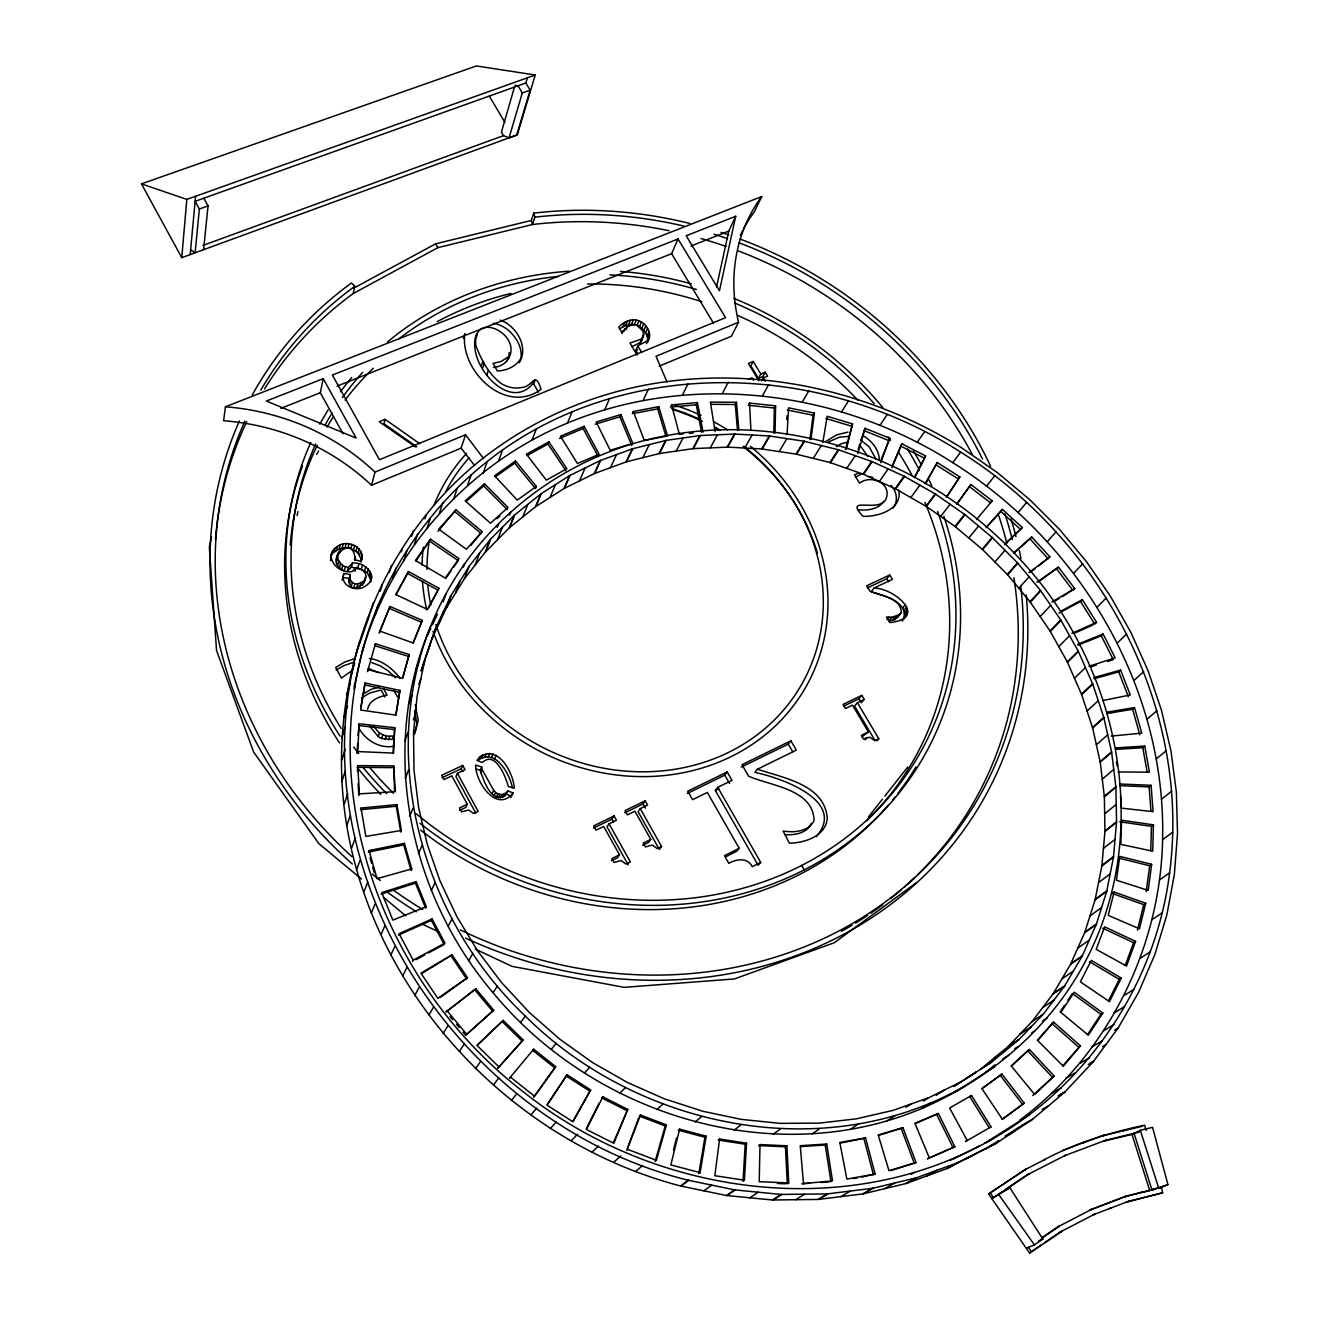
<?xml version="1.0" encoding="UTF-8"?>
<svg xmlns="http://www.w3.org/2000/svg" width="1319" height="1319" viewBox="0 0 1319 1319"><rect width="100%" height="100%" fill="white"/><g stroke="black" fill="none" stroke-linecap="round" stroke-linejoin="round"><path stroke-width="1.5" d="M996.867 1142.897L947.026 1168.552L906.005 1183.539L862.89 1193.909L818.209 1199.433L772.538 1199.993L726.456 1195.509L680.588 1185.995C512.943 1142.089 375.536 997.444 346.749 825.678C323.155 684.132 379.79 528.639 499.538 446.069A431.214 392.402 39 0 1 647.151 384.719C755.54 364.835 869.716 390.061 962.59 448.46L997.461 472.664L1029.71 499.621L1059.454 529.348L1086.411 561.614L1110.351 596.139L1120.54 614.126L1130.993 632.642L1148.107 670.81L1161.495 710.331L1170.959 750.824L1176.35 791.928L1177.521 833.262L1174.372 874.382L1166.853 914.875L1154.933 954.313L1138.643 992.185L1118.083 1028.111L1093.352 1061.614L1064.664 1092.231L1032.233 1119.584L1014.608 1131.224L996.422 1143.194L957.578 1162.731L916.128 1177.867L894.661 1183.028L872.551 1188.32L827.376 1193.893L781.194 1194.437L758.211 1192.211L734.584 1189.87L688.155 1180.225C460.826 1124.184 292.274 873.162 359.378 642.419M509.068 352.42C510.568 361.488 501.22 366.698 493.487 367.457M352.437 563.147L351.382 567.137L347.309 571.44L348.364 567.467L352.437 563.147C364.951 561.152 379.971 577.128 365.775 585.768C357.037 593.039 339.23 585.834 343.962 573.435L350.227 574.523C342.808 604.844 384.093 575.117 356.015 567.467L352.239 571.523C338.208 574.54 322.215 556.173 337.235 546.594C347.606 538.234 367.111 548.325 360.944 562.108L362.016 554.837M773.808 433.193L774.335 408.033L775.605 405.823L749.538 403.07L748.318 405.279L774.335 408.033M760.008 1144.562L759.216 1181.676L788.746 1182.962L786.882 1145.799L760.008 1144.562L758.623 1145.568L785.432 1146.821L786.882 1145.799M775.028 432.962L775.605 405.823M1150.778 850.64L1151.454 826.37L1153.433 824.853L1152.724 851.184L1120.804 844.374L1121.579 820.237L1153.433 824.853M521.038 357.68C522.275 347.26 516.257 337.384 508.788 330.607A29.1 25.242 20 0 0 493.257 323.204M954.148 1086.246L991.179 1062.454L1018.697 1039.801L1043.181 1014.327L1064.647 985.952L1082.108 956.308L1096.435 924.009L1106.74 891.281L1113.5 857.103L1116.55 821.803L1115.874 786.751L1111.571 751.83L1103.772 717.355L1092.775 684.165L1078.414 651.57L1061.004 620.359L1040.427 590.401L1017.477 562.801L992.498 537.74L965.013 514.657L935.171 493.883L904.109 476.192L872.172 461.617L838.208 449.73L803.963 441.206L769.257 435.962L734.897 434.066L700.241 435.517L666.079 440.398L632.757 448.707L600.161 460.578L569.561 475.631L541.235 493.636L514.624 514.954L490.503 539.224L469.185 566.214L450.686 596.139L435.831 627.86L421.223 670.448M991.608 1062.141L980.429 1069.313L1007.7 1046.89L1032.299 1021.285L1053.271 993.57L1070.599 964.205L1084.68 932.681L1095.1 899.805L1101.86 865.94L1104.943 831.481L1104.382 796.758L1100.244 762.168L1092.627 728.006L1081.679 694.635L1067.285 661.874L1050.056 630.993L1029.991 601.761L1007.667 574.804L982.639 549.594L955.038 526.446L926.367 506.463L895.65 488.92L863.582 474.279L829.964 462.524L796.066 454.115L761.706 448.955L727.709 447.125L693.382 448.608L659.566 453.489L626.574 461.765L594.308 473.587L564.004 488.541L535.547 506.694L509.233 527.913L485.392 552.018L464.321 578.827L446.284 608.092L431.758 639.056L423.003 665.023M647.645 340.994C648.223 334.218 643.012 327.936 637.011 325.397L638.973 320.847C647.959 324.194 653.185 335.834 646.326 343.632M900.053 614.407L891.677 617.308L888.792 620.936L894.826 619.633L901.372 612.28C900.465 597.507 880.63 596.023 869.946 591.192L866.682 585.784L889.731 575.002L892.402 579.404L874.052 588.01L871.216 591.72C883.45 595.446 909.005 601.448 903.466 619.221M393.029 752.885L394.744 727.709L359.147 723.768L358.059 735.474M394.744 727.709L393.573 753.1L357.713 751.566L357.136 753.33L357.647 743.405M357.713 751.566L359.147 723.768M745.169 1144.216L743.059 1181.181L744.411 1180.225L746.538 1143.194L719.613 1139.022L718.311 1140.061L745.169 1144.216L746.538 1143.194M786.751 419.64L786.981 415.798M787.047 434.792L788.581 407.835L814.417 413.061L810.971 439.441M371.711 575.826L370.441 581.976L371.579 578.035M1029.199 1114.918L984.732 1143.276C1085.257 1089.56 1155.576 985.738 1169.623 872.782C1191.354 706.951 1100.64 539.257 960.677 452.12C825.166 364.72 636.995 355.223 502.605 449.944C434.116 498.368 383.845 570.83 362.131 651.883M1019.818 1120.161C1107.284 1054.986 1160.456 948.559 1162.583 839.692C1166.375 688.106 1080.03 542.373 952.796 462.656C829.074 383.499 662.534 368.182 532.019 440.117C450.62 485.079 388.083 562.405 362.23 651.866M527.386 77.805L525.869 82.982L530.156 90.154L516.702 135.033L181.758 257.683L186.82 199.4L535.234 75.002L517.262 134.917L509.695 137.687M190.183 254.583L195.591 196.284M525.869 82.982L195.113 201.329L199.35 208.996L195.146 252.687L190.612 249.918M965.673 1078.794L976.274 1072.017L960.859 1081.943L928.56 1097.787L893.177 1110.334L856.592 1118.792L819.28 1123.129L780.073 1123.359L741.113 1119.353L702.912 1111.29L664.298 1098.793L627.448 1082.487L592.775 1062.702L559.734 1039.158L529.282 1012.415L501.401 982.391L477.577 950.834L456.968 916.82L439.952 880.746L427.191 844.094L418.601 807.393L413.985 770.016L413.523 732.408L417.134 696.102L424.685 660.967M963.876 1086.609C823.254 1166.524 637.44 1127.663 525.308 1016.075C413.968 910.737 370.474 731.336 446.119 593.534C490.619 511.772 573.007 453.274 664.331 436.045C794.45 410.72 932.797 462.969 1020.955 560.311C1118.331 664.727 1153.729 829.354 1086.658 958.897C1052.018 1026.611 991.377 1078.233 922.129 1108.356C773.775 1171.206 593.517 1114.918 493.059 992.696C408.379 893.342 378.454 747.164 431 625.684M203.604 249.588L208.056 205.863L203.835 198.196M364.456 644.134C317.681 806.766 389.633 987.074 520.428 1089.56C650.861 1195.245 845.792 1224.114 993.834 1138.215M364.143 582.982L365.577 576.403M659.203 366.138L731.435 336.213L738.541 322.248A201.296 167.398 32 0 1 761.706 196.531L225.434 406.78L223.587 420.728A227.544 207.677 6.9 0 1 371.496 485.26L461.106 448.163L465.541 434.759L483.578 458.616M809.899 439.573L813.081 415.238L814.417 413.061M719.613 1139.022L714.832 1175.707L744.411 1180.225M1146.178 891.776L1149.673 865.759L1151.668 864.308L1119.765 856.377L1116.435 880.235L1148.173 890.374L1151.668 864.308M464.75 333.839C459.853 370.985 505.672 415.452 541.037 389.369C535.118 369.782 532.843 387.308 521.252 387.539C514.509 388.907 507.485 387.341 501.665 383.78C488.805 374.645 481.171 359.691 475.78 345.298C472.301 309.141 523.874 334.63 507.996 359.378M395.684 715.063L399.954 690.431L365.099 682.995L360.697 707.99M399.954 690.431L396.03 715.162L360.631 710.034L365.099 682.995M891.677 617.308L886.5 617.028L889.83 622.552C928.642 618.413 895.172 588.389 874.052 588.01M704.923 1137.258L698.806 1173.63L700.092 1172.657L706.209 1136.22L679.615 1129.146L678.378 1130.202L704.923 1137.258L706.209 1136.22M822.825 442.409L827.227 416.276L852.569 423.91L846.303 449.449M338.488 552.364C335.455 557.888 339.923 564.746 345.347 566.708L344.308 570.682C320.731 560.624 355.24 531.903 354.91 560.295M343.006 433.737L320.319 392.732L323.221 378.668L266.339 401.058L356.13 438.056L323.221 378.668M297.105 515.531L297.946 511.574M264.542 388.924A410.555 369.336 27.8 0 1 353.212 293.543L354.762 286.338L351.481 282.958A417.793 375.387 27.8 0 0 252.193 395.156M735.722 216.267L719.465 290.757L686.177 235.771L735.722 216.267L728.78 231.072L716.53 287.031M211.551 537.08L209.325 547.039L216.547 650.514L253.677 752.127L318.835 843.599L361.488 879.031M354.102 686.82L361.554 653.812M330.459 557.986L331.761 552.875M330.442 560.559L331.102 557.888M673.514 1150.053L676.433 1138.149M845.413 449.614L852.569 423.91M679.615 1129.146L670.843 1164.924L700.092 1172.657M330.772 556.898L332.998 550.534M332.009 554.557L334.828 548.424M1137.44 930.142L1143.738 904.669L1145.733 903.284L1114.126 892.04L1112.181 893.458L1143.738 904.669M1145.733 903.284L1139.451 928.79L1108.224 915.37L1114.126 892.04M333.822 552.463L336.23 550.633L337.235 546.594M336.46 559.635L337.812 553.931M336.23 550.633L339.131 549.133L340.154 545.093M336.51 561.366L337.516 557.36M338.802 553.716L339.478 551.029M340.104 552.628L340.78 549.941M337.73 564.928L338.736 560.938M339.131 549.133L342.116 548.143L343.138 544.104M339.461 567.417L340.483 563.427M342.116 548.143L345.067 547.698L346.106 543.642M341.687 569.33L342.709 565.356M345.067 547.698L348.002 547.781L349.057 543.741M342.066 580.195L343.962 573.435M360.911 558.827L357.977 552.941L350.936 548.407L351.992 544.368M419.706 443.679L385.115 419.343L383.961 423.729L416.788 446.828M353.657 549.495L354.729 545.456M371.496 485.26L374.992 472.087L465.541 434.759M356.015 551.012L357.086 546.989M354.399 559.586L355.108 556.915M348.678 582.19L350.227 574.523M349.42 584.136L350.475 580.212L349.733 578.25M357.977 552.941L359.065 548.918M354.943 571.44L356.015 567.467M359.576 555.299L360.664 551.276M351.266 586.394L352.338 582.47L350.475 580.212M351.382 567.137L357.581 568.654L358.669 564.68M353.805 587.664L354.877 583.74L352.338 582.47M370.59 579.766L367.341 572.825L361.324 569.231L362.428 565.257M356.74 587.895L357.828 583.987L363.698 581.399L365.264 579.057M375.453 643.754L367.49 671.602L368.067 669.722L402.592 678.296L409.187 654.521L375.453 643.754L374.86 645.683L408.527 656.433M402.592 678.296L409.187 654.521M359.807 587.087L360.911 583.163M364.638 570.698L365.759 566.741M362.593 585.323L363.698 581.399M367.341 572.825L368.463 568.868M369.238 575.315L370.359 571.374M665.238 1125.964L655.164 1161.281L656.367 1160.291L666.458 1124.909L640.506 1115.033L639.352 1116.105L665.238 1125.964L666.458 1124.909M858.158 449.812L859.807 444.008M860.911 440.134L865.083 428.296L889.748 438.254L880.746 462.705M857.894 453.505L865.083 428.296M370.177 577.541L371.315 573.6M514.41 87.235L501.434 132.147L503.495 135.643L509.052 137.819L522.291 92.973L518.021 85.784L514.987 85.29M631.752 346.749L640.622 342.379L643.721 333.855L642.386 330.442L636.896 325.282L633.367 324.589L627.399 326.716L621.744 332.404L618.677 327.211C623.623 321.737 631.686 318.044 638.973 320.847M641.364 341.077L643.721 333.855M351.25 674.817L354.63 663.408M370.26 613.022L373.293 602.75M346.584 695.245L349.914 684.033M380.218 591.192L382.296 584.251M344.193 716.778L347.524 705.764M348.595 580.327L349.156 578.464L342.924 577.392M375.124 614.901L378.141 604.926M389.286 572.462L391.413 565.422M354.053 688.98L355.19 685.237M341.835 737.915L345.133 727.115M392.831 578.283L395.98 568.027M401.256 551.87L402.361 548.308M379.856 631.092L379.245 633.038L389.995 606.476L422.261 620.359L413.226 642.963L379.856 631.092L389.995 606.476M403.63 561.251L406.879 550.88M411.742 536.239L413.424 530.848M341.852 759.942L345.166 749.357M535.465 379.74C512.217 417.81 463.793 361.967 476.868 333.542M414.331 544.318L417.661 533.832M424.982 518.812L426.152 515.185M396.079 594.787L408.478 571.523L438.947 588.274L428.659 607.861M341.852 781.573L345.182 771.219M367.605 709.276C369.32 700.241 379.031 696.547 387.077 695.113L383.483 688.485M426.911 528.738L430.34 518.136M481.419 365.594L482.886 361.093M482.803 367.671L484.271 363.17M669.096 230.71A410.555 369.336 27.8 0 0 532.431 224.527L531.326 220.471L533.733 213.117A417.793 375.387 27.8 0 1 689.755 223.439M533.733 213.117L534.854 217.173L532.431 224.527L437.842 247.659L353.212 293.543M415.947 560.888L430.571 539.24L458.996 558.58L445.294 578.101L415.452 560.476L430.571 539.24M439.359 513.256L442.904 502.555M486.892 374.81L488.393 370.326M344.341 803.815L347.705 793.692M357.416 771.368L357.762 765.614L393.689 765.91L395.354 791.68L359.428 793.873L357.762 765.614M355.619 557.624L354.91 559.734L360.862 561.3L362.049 558.118M453.522 499.291L457.182 488.492M346.749 825.678L350.162 815.785M506.545 361.604L509.546 354.877M438.007 531.227L456.011 509.909L482.127 531.573L470.883 545.439M379.427 733.133L386.286 736.167L393.359 736.018L392.106 739.464L381.587 738.492L378.24 736.596L379.427 733.133L372.98 725.747M467.553 485.408L471.345 474.527M381.587 738.492L382.79 735.046M519.274 362.725C526.973 350.178 520.659 334.795 510.338 326.024A29.199 25.292 20.1 0 0 500.264 320.105M355.965 654.043L369.749 614.736M385.066 739.596L386.286 736.167M361.043 808.052L360.466 809.701L396.244 806.272L396.904 804.606L361.043 808.052L365.858 836.411L401.421 830.442L396.904 804.606M483.117 473.158L487.041 462.194M388.577 739.926L389.797 736.48M351.728 847.886L355.207 838.224M416.079 669.261L419.491 659.764M465.92 501.649L483.677 485.903L484.452 483.76L508.029 507.452L490.487 523.214L465.195 500.841L484.452 483.76M443.102 601.876L446.119 593.534M431.758 639.056L436.012 627.382M408.461 704.643L411.825 695.426M426.103 655.889L430.307 644.364M421.091 670.942L424.553 661.462M439.062 623.541L443.398 611.719M498.566 460.974L502.605 449.944M446.284 608.092L450.686 596.139M446.514 607.647L450.917 595.693M418.815 684.347L420.876 678.741M627.399 1148.569L638.643 1118.017M880.68 461.04L889.748 438.254M626.69 1150.481L640.506 1115.033M1135.593 941.354L1126.508 966.019L1096.171 949.35L1104.63 926.845L1135.593 941.354L1133.598 942.689L1125.222 965.426M463.381 567.038L464.651 563.625M455.5 593.204L459.985 581.135M533.354 384.357L534.986 379.938M394.579 791.384L393.689 765.91M464.321 578.827L469.185 566.214M356.575 869.699L360.12 860.268M404.801 741.179L408.148 732.259M413.276 719.894L415.32 714.469M475.071 565.208L479.737 552.892M514.69 463.183L515.515 461.007L536.388 486.447L535.514 488.574L514.69 463.183L495.35 476.818M369.056 850.557L368.446 852.14L403.729 844.918L404.389 843.336L369.056 850.557L377.02 878.668L411.759 868.924L404.389 843.336M485.392 552.018L490.173 539.586M485.722 551.655L490.503 539.224M497.214 527.419L498.566 523.923M532.019 440.117L536.338 428.972M497.543 539.768L502.44 527.254M405.213 778.49L408.593 769.884M509.365 515.168L510.75 511.657M363.995 891.595L367.638 882.395M509.233 527.913L514.262 515.284M509.596 527.584L514.624 514.954M527.287 455.434L547.995 444.008L548.869 441.816L566.857 468.69L546.33 480.149L526.413 454.198L548.869 441.816M413.127 642.93L422.261 620.359M522.637 517.13L527.798 504.435M567.516 423.036L572.133 411.808M401.421 830.442L400.762 832.058L396.244 806.272M613.467 1142.435L627.762 1109.411L602.832 1096.831L601.744 1097.952L626.624 1110.499M892.023 466.217L901.866 443.778L925.608 455.962L914.858 477.313M627.762 1109.411L613.813 1143.276L586.394 1129.46L602.832 1096.831M891.957 467.816L901.866 443.778M535.547 506.694L540.823 493.916M535.943 506.414L541.235 493.636M409.764 816.115L413.21 807.822M371.249 913.078L374.992 904.109M550.023 497.477L555.447 484.634M620.474 328.365L622.898 326.865L624.827 322.314M621.958 333.641L623.244 330.624M622.898 326.865L625.536 325.612L627.465 321.061M415.023 732.573L418.222 720.471L415.337 705.005M414.413 734.353L416.886 723.95L414.562 710.38M623.821 331.663L625.091 328.629M559.52 438.436L583.163 428.527L584.103 426.301L599.123 454.297L577.442 463.513L560.427 436.226L584.103 426.301M626.113 329.734L627.399 326.716M625.536 325.612L628.503 324.705L630.433 320.154M628.503 324.705L631.455 324.392L633.4 319.858M636.286 320.088L634.324 324.639L631.455 324.392M564.004 488.541L569.561 475.631M564.433 488.294L569.989 475.401M639.468 326.617L641.446 322.083M337.037 386.121L671.618 253.693L678.015 238.97L725.582 317.665L379.427 459.737L332.372 375.058L678.015 238.97M604.696 409.78L609.609 398.486M641.776 328.283L643.754 323.749M643.837 330.36L645.815 325.842M637.769 353.591L635.84 350.343L637.819 345.858L647.662 340.632M639.451 343.501L643.359 336.576M579.42 480.94L585.141 467.998M640.622 342.379L643.738 335.273M645.568 332.817L647.563 328.299M381.092 934.363L384.967 925.625M647.085 335.916L649.096 331.415M418.486 853.591L422.031 845.627M647.744 338.604L649.756 334.103M411.759 868.924L411.066 870.474L403.729 844.918M647.563 341.72L649.64 336.493M463.348 338.439L465.31 334.07M459.507 810.41L465.755 807.459L467.289 804.26L451.856 775.902L444.008 779.562L441.667 775.259L462.689 765.449L465.03 769.752L457.413 773.313L455.929 776.611L475.648 812.784M441.997 777.732L461.188 768.779L462.689 765.449M594.308 473.587L600.161 460.578M631.768 445.558L619.848 416.804L620.853 414.578L596.204 421.981L610.202 450.274L632.807 443.382L620.853 414.578M594.754 473.389L600.623 460.38M426.317 906.631L425.592 908.099L415.452 883.136L416.144 881.603L381.768 892.6L392.831 920.118L426.317 906.631L416.144 881.603M632.345 413.737L633.367 411.512L658.742 406.664L667.579 435.962M610.483 467.651L616.501 454.626M643.144 400.415L648.387 389.105M479.951 756.727L476.967 760.453L482.243 762.53C495.416 750.181 505.573 776.594 508.376 786.569L514.41 788.234C513.14 772.687 498.714 744.691 479.951 756.727L478.401 760.074C495.944 748.285 509.299 773.478 512.464 787.723M481.501 758.211L483.067 754.864M427.488 635.445L430.818 628.355M432.484 624.81L437.496 614.176M390.704 955.236L394.694 946.745M484.914 757.024L486.497 753.677M480.149 770.28L481.715 766.982L475.648 765.069C475.384 782.167 496.834 813.609 513.14 792.917L507.815 790.955L504.88 795.835C490.816 803.403 483.694 780.106 480.149 770.28L475.615 768.862M626.113 461.914L632.296 448.839M626.574 461.765L632.757 448.707M488.244 756.71L489.844 753.347M480.759 773.132L482.325 769.834L481.715 766.982M665.897 436.193L657.686 408.89L658.742 406.664M491.476 757.254L493.092 753.907M761.706 196.531L754.55 211.452A199.235 166.243 32 0 0 743.372 229.226M494.625 758.672L496.241 755.325M431.297 890.457L434.99 882.823M642.881 457.693L649.228 444.618M670.481 407.093L671.569 404.867L697.405 402.575L703.093 432.088M682.5 394.975L688.073 383.664M659.088 453.588L665.584 440.497M659.566 453.489L666.079 440.398M492.053 793.626L493.669 790.394L482.325 769.834M510.75 797.55L513.14 792.917M402.856 975.615L407.01 967.355M398.437 935.089L431.346 920.382L432.088 918.931L444.965 943.052L413.16 960.183L412.451 961.567M494.097 795.703L495.73 792.488L493.669 790.394M1108.389 1001.039L1119.287 979.341L1121.282 978.071L1091.308 960.364L1080.36 981.831L1109.46 1001.616L1121.282 978.071M586.246 1128.718L599.007 1103.376M914.248 477.61L925.608 455.962M496.208 797.138L497.84 793.923L502.193 794.681L506.545 792.604M701.576 432.319L696.284 404.801L697.405 402.575M498.335 797.88L499.983 794.665M676.268 451.098L682.945 438.007M500.544 797.896L502.193 794.681M502.852 797.138L504.517 793.923M504.88 795.835L507.815 790.955M692.887 448.658L699.746 435.567M693.382 448.608L700.241 435.517M722.4 393.441L728.302 382.164M448.13 926.251L452.005 918.947M758.458 378.405L760.832 374.052L753.231 361.472L750.874 365.874L758.458 378.405L762.86 376.542L765.251 372.189L767.625 376.129L763.206 377.992L761.624 380.894M414.727 995.614L419.03 987.568M710.331 447.883L717.355 434.825M737.469 430.01L735.293 404.521L736.48 402.311L710.413 402.064L715.03 431.593M438.947 588.274L427.438 609.411L395.733 594.539L408.478 571.523M316.692 454.396L318.654 450.834M727.214 447.125L734.403 434.066M727.709 447.125L734.897 434.066M590.665 1089.89L573.023 1121.826L547.072 1105.207L567.071 1074.787L590.665 1089.89L572.974 1121.134M925.674 483.479L937.232 462.573L959.853 476.868L946.762 496.801M925.114 483.809L937.232 462.573M762.448 395.782L768.697 384.571M421.915 973.488L452.054 954.824L467.503 977.709L440.348 997.378M744.74 448.064L752.11 435.039M429.071 1014.806L433.555 1006.991M761.706 448.955L769.257 435.962M762.201 449.004L769.752 436.012M468.789 960.479L472.894 953.489M802.298 401.949L808.877 390.82M779.15 451.593L786.882 438.633M475.829 988.805L446.168 1011.838L475.829 988.805L493.685 1010.156L465.673 1035.316L463.068 1032.183M893.062 508.128C898.519 501.418 896.838 491.262 890.935 485.408M796.066 454.115L803.963 441.206M796.561 454.214L804.458 441.304M811.35 823.452C807.014 833.295 794.813 835.224 785.201 834.647M443.069 1033.634L447.735 1026.034M897.118 618.034L901.372 612.28M841.604 411.841L848.513 400.828M813.279 458.385L821.341 445.542M829.964 462.524L838.208 449.73M830.459 462.672L838.703 449.878M493.059 992.696L497.411 986.018M465.673 1035.316L493.685 1010.156M520.873 358.224C516.405 366.534 506.43 370.721 497.345 370.969L493.026 363.434L500.907 361.554L508.095 357.086M547.204 1104.63L567.071 1074.787M946.3 497.181L959.853 476.868M1087.499 1034.657L1100.87 1014.262L1102.849 1013.041L1074.243 992.234L1060.855 1012.365L1088.34 1035.184L1102.849 1013.041M593.55 828.035L612.016 819.05L614.06 815.933L616.468 820.22L609.065 823.831L607.037 826.914L628.24 864.901M459.424 1051.391L464.288 1043.988M846.782 468.393L855.207 455.682M880.004 425.345L887.242 414.463M1060.064 1011.92L1064.532 1005.21M1067.862 1000.181L1072.331 993.487L1100.87 1014.262M863.104 474.082L871.694 461.436M863.582 474.279L872.172 461.617M624.761 812.834L643.029 803.931L645.172 800.781L647.58 805.052L640.259 808.613L638.132 811.746L659.335 849.469L661.561 846.468L640.259 808.613M477.511 1045.176L503.166 1020.395L523.181 1039.933L497.988 1068.027L523.181 1039.933M614.06 815.933L593.682 825.859L596.089 830.162L603.673 826.452L619.501 854.811L617.407 857.795L611.356 860.779M879.377 481.501L888.132 468.937M445.707 578.497L451.411 570.369M453.703 567.121L458.254 560.624L429.879 541.334M475.401 1068.786L480.462 1061.597M917.183 442.343L924.734 431.626M533.585 1097.375L555.662 1066.626L533.7 1049.182L509.513 1078.2L510.42 1077.046L534.541 1096.237L555.662 1066.626M956.588 504.336L970.866 484.518L992.168 500.791L990.553 502.819L969.267 486.563M957.017 503.924L970.866 484.518M895.189 488.689L904.109 476.192M895.65 488.92L904.57 476.439M645.172 800.781L625.008 810.608L627.415 814.878L634.934 811.218L650.762 839.362L648.569 842.396L642.567 845.364M520.659 1022.472L525.308 1016.075M910.786 497.576L919.871 485.178M475.417 338.126L477.066 335.867M337.483 556.387L338.472 555.052M952.796 462.656L960.677 452.12M925.938 506.199L935.171 493.883M926.367 506.463L935.616 494.163M687.248 793.494L724.758 775.16L727.181 771.945L732.012 780.337L717.734 787.328L715.343 790.51L758.128 865.297L760.7 862.379L717.734 787.328M493.553 1084.845L498.862 1077.837M867.407 587.862L886.863 578.761L889.731 575.002M940.678 516.471L950.092 504.27M533.7 1049.182L532.761 1050.402L554.672 1067.813M757.419 769.208C783.09 777.979 824.655 784.393 827.277 818.225C825.776 836.312 804.755 842.841 789.389 843.187L783.156 831.052C794.087 832.784 808.778 831.745 814.087 820.418C813.048 789.125 771.038 785.992 748.615 776.215L741.987 764.707L790.872 740.816L796.313 750.115L757.419 769.208L754.897 772.423C780.188 777.534 847.474 800.682 816.296 836.658M868.446 816.956L882.378 799.248M884.917 796.016L907.719 767.031M986.563 486.117L994.724 475.78M955.038 526.446L964.601 514.344M955.451 526.759L965.013 514.657M741.311 767.064L788.251 744.114L790.872 740.816M887.077 619.633L889.006 617.21M891.924 620.573L894.843 616.929M902.592 608.043L905.526 604.382M894.826 619.633L897.744 616.006M903.812 610.45L906.747 606.789M551.26 1049.396L556.206 1043.263M904.504 612.774L907.439 609.131M511.294 1100.574L516.817 1093.748M904.669 615.017L907.62 611.389M904.323 617.193L907.274 613.566M968.822 538.004L978.55 526.034M902.114 621.018L906.417 615.577M986.15 527.649L1002.473 509.398L1022.274 527.534L1004.666 544.632M883.73 501.319C878.438 509.414 867.605 510.651 858.735 509.909M982.259 549.248L992.119 537.377M982.639 549.594L992.498 537.74M858.949 698.74L861.785 695.344L864.192 699.4L861.356 702.796L858.949 698.74L843.682 706.176M976.522 519.587L992.168 500.791M864.192 699.4L857.416 702.714L854.58 706.094L874.86 740.305M1080.409 1045.819L1063.328 1066.263L1037.806 1040.609L1053.535 1022.044L1080.409 1045.819L1062.718 1065.818M1018.153 512.53L1026.611 502.424M727.181 771.945L687.76 791.202L692.59 799.677L707.314 792.455L739.184 848.265L736.694 851.25L725.681 856.789M1037.262 1040.246L1053.535 1022.044M994.955 562.009L1004.963 550.27M531.029 1114.703L536.8 1108.059M1013.536 553.535L1031.771 537.031L1049.875 556.865L1038.498 566.065M861.785 695.344L843.072 704.445L845.495 708.517L852.47 705.121L868.347 731.913L861.983 736.942M1007.32 574.424L1017.477 562.801M1007.667 574.804L1017.823 563.197M865.231 739.811L867.144 737.634L870.062 737.321L874.794 740.717L878.784 738.739L857.416 702.714M1047.286 541.68L1056.024 531.804M482.127 531.573L466.398 549.281L438.716 529.133L456.011 509.909M876.838 740.915L878.784 738.739M1018.796 588.274L1029.1 576.799M584.449 1073.089L589.725 1067.186M986.447 527.138L1002.473 509.398M1038.482 581.778L1058.481 567.186L1074.721 588.554L1062.405 596.633M1029.991 601.761L1040.427 590.401M1030.304 602.156L1040.74 590.813M550.303 1128.536L556.305 1122.057M1073.699 573.32L1082.701 563.675M1040.147 616.567L1050.699 605.355M1050.056 630.993L1060.723 619.914M1050.32 631.422L1061.004 620.359M1080.541 601.464L1082.355 599.601L1096.567 622.321L1094.721 624.151L1080.541 601.464L1058.943 613.104M1097.128 607.169L1106.361 597.804M1058.761 646.64L1069.561 635.709M571.358 1140.539L577.623 1134.208M619.798 1093.27L625.437 1087.565M1067.285 661.874L1078.184 651.108M1067.516 662.336L1078.414 651.57M1077.92 645.222L1101.283 635.807L1103.129 633.994L1115.149 657.884L1088.966 666.26M1074.457 678.23L1085.471 667.595M1117.308 642.98L1126.772 633.895M503.166 1020.395L476.901 1045.34L498.879 1066.84M1004.88 544.055L1022.274 527.534M591.901 1152.295L598.414 1146.096M1081.498 694.157L1092.594 683.687M1032.744 1095.512L1054.145 1075.974L1029.364 1049.429L1011.096 1065.917M1054.145 1075.974L1034.624 1094.44L1011.426 1066.181L1029.364 1049.429M1081.679 694.635L1092.775 684.165M1094.012 678.774L1118.71 671.849L1120.589 670.085L1130.284 694.948L1102.849 700.554M1087.054 711.04L1098.232 700.735M656.862 1109.625L662.88 1104.102M1134.043 680.406L1143.688 671.618M1092.495 727.527L1103.772 717.355M1092.627 728.006L1103.904 717.849M496.999 518.746L499.917 516.125M613.994 1162.023L620.771 1155.955M1106.822 713.595L1132.609 709.259L1134.521 707.561L1141.759 733.15L1111.274 736.084M1013.717 552.908L1031.771 537.031M1096.369 744.79L1107.713 734.798M1147.101 719.168L1156.928 710.677M1100.161 761.657L1111.571 751.83M1100.244 762.168L1111.653 752.325M635.527 1171.536L642.567 1165.584M695.129 1121.991L701.527 1116.583M1102.272 779.166L1113.731 769.488M1116.154 749.357L1142.798 747.741L1144.744 746.092L1149.41 772.192L1118.149 771.928M1104.349 796.264L1115.874 786.751M1104.382 796.758L1115.907 787.262M955.104 1092.148L985.59 1072.462L994.856 1064.829M1156.301 758.87L1166.276 750.692M1104.646 813.823L1116.204 804.475M1119.666 785.646L1149.129 786.882L1151.091 785.316L1153.103 811.663L1121.348 808.135L1120.49 796.049M1104.959 830.97L1116.55 821.803M1104.943 831.481L1116.534 822.298M734.106 1130.185L740.882 1124.893M1161.511 799.182L1171.602 791.318M1103.409 848.397L1115.033 839.395M1101.926 865.445L1113.566 856.592M680.588 1185.995L688.155 1180.225M1101.86 865.94L1113.5 857.103M681.148 1186.111L688.732 1180.34M1028.952 572.627L1049.875 556.865M1030.452 572.116L1035.283 568.489M1098.529 882.576L1110.153 873.887M1024.253 1103.129L1002.473 1119.336L981.963 1088.703L1001.945 1074.045L1024.253 1103.129L1002.193 1119.221M1162.583 839.692L1172.739 832.141M773.297 1134.159L780.436 1128.916M981.715 1088.67L1001.945 1074.045M916.474 882.658L834.284 942.739L734.452 978.945L624.134 987.354L512.003 966.349L475.269 949.07M1095.232 899.311L1106.855 890.787M1095.1 899.805L1106.74 891.281M703.818 1190.826L711.683 1185.138M1089.972 915.947L1101.579 907.571M536.388 486.447L517.246 500.115L494.543 475.796L515.515 461.007M1084.845 932.203L1096.435 924.009M1084.68 932.681L1096.254 924.471M1159.417 880.004L1169.623 872.782M826.403 441.057L836.609 434.891L847.985 432.088M336.131 670.101L343.896 665.617L353.838 662.27M1077.755 948.147L1089.296 940.101M812.174 1133.895L819.676 1128.668M467.503 977.709L437.809 998.335L420.909 973.142L452.054 954.824M1036.882 582.19L1058.481 567.186M726.456 1195.509L734.584 1189.87M727.016 1195.558L735.145 1189.936M1070.83 963.76L1082.338 955.846M1070.599 964.205L1082.108 956.308M1045.242 1159.335L1024.517 1169.953L988.591 1193.942L1029.545 1253.05L1041.416 1244.905M1044.813 1242.58L1060.064 1232.094L1094.688 1214.139L1092.66 1215.013L1128.437 1201.329L1162.633 1192.772L1161.462 1187.364L1126.179 1196.168L1090.022 1210.001L1126.179 1196.168M1029.545 1253.05L1062.042 1231.254L1060.064 1232.094M1041.466 1237.997L1057.442 1227.066L1092.05 1209.127M1041.812 1238.261L1059.421 1226.208L1057.442 1227.066M1026.693 1248.104L1034.426 1244.839L1042.867 1239.052L1009.859 1187.759L997.774 1194.552M1061.943 978.83L1073.386 971.081M1151.982 919.689L1162.187 912.781M800.814 1146.574L825.216 1145.04L826.733 1144.018L832.503 1180.851L801.952 1183.737L809.685 1183.225M1053.271 993.57L1064.647 985.952M850.244 1129.427L858.108 1124.167M1005.672 1189.26L1027.089 1174.899L1066.56 1154.719L1064.598 1155.708L1105.784 1140.193L1139.27 1132.098M991.624 1198.674L1009.859 1187.759M1052.991 993.982L1064.367 986.381M749.819 1197.8L758.211 1192.211M988.591 1193.942L1026.413 1168.997L1024.517 1169.953M1042.669 1007.584L1053.963 1000.115M985.474 1149.212L998.697 1140.506M1019.373 1126.871L1005.094 1136.302L1014.608 1131.224M1031.969 1021.664L1043.51 1013.948M788.746 1182.962L787.295 1183.901L785.432 1146.821M905.939 1107.284L910.918 1104.052M1020.049 1034.063L1031.161 1026.841M887.044 1120.853L895.238 1115.544M1042.571 1020.89L1047.286 1017.856M1140.226 958.319L1150.399 951.724M840.252 1143.144L865.577 1137.951L875.107 1174.009L861.422 1177.142M923.498 1101.052L928.56 1097.787M1008.079 1046.544L1019.076 1039.454M1007.7 1046.89L1018.697 1039.801M1031.837 1032.761L1034.937 1030.766M772.538 1199.993L781.194 1194.437M994.295 1057.904L1005.177 1050.93M773.099 1199.993L781.755 1194.437M936.16 1095.331L944.75 1089.807M953.851 1086.46L961.32 1081.679M1014.806 1048.638L1017.889 1046.676M922.129 1108.356L930.62 1102.948M1002.522 1059.091L1008.59 1055.233M985.59 1072.462L994.608 1066.774M878.503 1135.445L902.938 1127.696L916.062 1162.567L891.199 1170.497M795.703 1199.729L804.623 1194.173M1124.2 995.416L1134.307 989.135M915.122 1123.673L938.386 1113.467L954.857 1146.739L927.554 1158.741L954.857 1146.739M971.509 1095.479L969.745 1096.567L989.25 1127.86L991.047 1126.838L971.509 1095.479L949.647 1107.993L967.223 1140.556L965.459 1141.562L991.047 1126.838M1114.159 1012.959L1124.2 1006.809M818.209 1199.433L827.376 1193.893M818.769 1199.367L827.936 1193.827M1104.003 1030.601L1113.978 1024.599M362.56 694.421L370.837 689.474L379.114 687.067M361.422 697.998L369.683 693.052L379.575 690.348L381.389 690.414L384.967 697.026M1114.654 1030.155L1118.083 1028.111M351.695 670.794L341.407 678.098L335.685 667.463L344.951 661.94L354.926 658.577M1091.918 1046.956L1101.827 1041.087M840.879 1196.646L850.293 1191.09M1051.886 601.992L1074.721 588.554M1053.634 601.794L1058.893 598.694M1102.536 1046.61L1105.932 1044.615M1079.733 1063.411L1089.56 1057.69M862.89 1193.909L872.551 1188.32M863.417 1193.777L873.079 1188.188M1090.285 1063.147L1093.649 1061.201M1088.29 1064.532L1093.352 1061.614M1065.719 1078.365L1075.447 1072.759M836.312 446.597L841.242 443.761L847.903 442.063M855.932 477.016L861.719 473.686M1051.589 1093.402L1061.218 1087.911M884.769 1188.666L894.661 1183.028M911.198 1174.355L914.562 1172.426M1060.047 1094.655L1065.01 1091.852M1058.052 1095.957L1064.664 1092.231M906.005 1183.539L916.128 1177.867M906.499 1183.357L916.639 1177.686M950.208 1160.44L955.484 1157.488M1042.208 1109.345L1048.737 1105.701M926.828 1175.954L937.166 1170.2M1020.955 1125.832L1032.629 1119.254M947.026 1168.552L958.056 1162.484M966.547 1158.741L977.297 1152.822M641.43 338.999L629.987 343.039L637.143 355.124M353.525 288.251L435.633 243.817L531.326 220.471M1060.723 611.258L1082.355 599.601M415.98 959.671L424.8 954.923M428.329 953.01L444.206 944.453L431.346 920.382M828.662 441.799L839.692 437.084L848.974 436.441M760.7 862.379L752.275 866.649C747.576 857.301 736.381 858.883 728.83 863.368L724.461 855.668L739.184 848.265M1043.313 1160.324C1074.837 1143.012 1109.543 1132.691 1144.562 1125.206L1146.227 1130.432M1062.487 1150.597L1084.103 1142.287M953.934 1158.758L979.292 1146.013M1082.124 1143.293L1104.151 1134.967M1027.089 1174.899L1029.001 1173.943L993.471 1197.767L990.421 1193.035M661.561 846.468L657.258 848.595L652.377 845.067L645.403 846.93L643.243 843.072L650.762 839.362M1124.398 1130.037L1122.337 1131.059L1142.468 1126.228M1105.784 1140.193L1103.756 1141.199L1131.982 1134.373L1140.325 1130.301L1152.559 1127.349L1167.925 1184.594L1159.319 1188.271M619.501 854.811L611.901 858.554L614.06 862.445L621.101 860.549L626.014 864.093L630.367 861.934L609.065 823.831M868.347 731.913L861.373 735.359L863.549 739.036L867.144 737.634M715.343 790.51L718.888 788.762M467.289 804.26L459.441 807.97L461.551 811.861L468.773 809.998L473.702 813.576L478.187 811.432L457.413 773.313M858.653 472.977L854.448 474.856L859.526 483.199C870.128 474.56 890.82 482.474 886.566 497.345C881.982 514.987 842.231 494.196 862.956 516.29C877.877 517.081 903.086 509.085 898.602 489.959M432.088 918.931L399.113 933.654L413.16 960.183M1071.885 633.334L1096.567 622.321M1075.364 632.807L1092.973 624.942M1107.103 1203.505L1109.147 1202.615M1124.101 1197.058L1143.853 1191.733M1167.925 1184.594L1151.899 1189.738L1134.06 1133.351M1109.263 1208.715L1111.307 1207.825M1128.437 1201.329L1126.344 1202.219L1162.633 1192.772M1038.482 1240.915L1042.867 1239.052M938.386 1113.467L914.99 1123.376L929.252 1157.769M748.467 379.295L752.044 377.778L753.627 380.4M760.832 374.052L765.251 372.189M753.231 361.472L748.417 363.5L758.788 380.663M738.541 322.248L656.021 356.262L667.035 382.015M385.115 419.343L379.18 421.734L415.551 446.927M1077.92 644.15L1103.129 633.994M280.931 408.313L320.319 392.732M691.008 246.026L728.78 231.072M202.895 245.433L503.495 135.643M199.35 208.996L208.056 205.863M522.291 92.973L530.156 90.154M181.758 257.683L141.479 183.869L476.373 65.95L535.234 75.002M381.142 894.117L415.452 883.136M1090.879 666.837L1096.468 665.04M1107.68 661.462L1113.269 659.665L1101.283 635.807M635.84 350.343L637.753 349.733M595.232 424.19L619.848 416.804M916.062 1162.567L888.973 1170.695L878.207 1134.983L902.938 1127.696M1093.962 677.554L1120.589 670.085M1141.743 1192.64L1149.772 1190.645L1131.982 1134.373M1151.685 1190.167L1155.51 1189.227M1102.123 1135.972L1120.507 1131.504M665.633 436.342L644.282 440.513L633.367 411.512M634.291 413.358L657.686 408.89M875.107 1174.009L846.864 1179.087L839.807 1142.468L865.577 1137.951M853.36 1178.592L857.383 1177.867M1106.723 712.227L1134.521 707.561M394.299 746.142C379.872 749.143 365.215 740.223 358.587 727.577M683.308 433.918L679.351 434.281L671.569 404.867M689.243 433.374L693.2 433.011M672.459 406.911L696.284 404.801M821.292 1182.451L829.024 1181.923M826.733 1144.018L800.237 1145.7L803.419 1182.797M1116.022 747.84L1144.744 746.092M872.733 477.363L869.089 476.786M357.185 767.345L393.046 767.625M711.254 404.306L735.293 404.521M1119.617 783.981L1151.091 785.316M777.468 1183.473L785.333 1183.819M354.877 583.74L357.828 583.987M358.57 725.565L394.101 729.489M369.386 658.412C381.999 660.143 392.699 668.618 400.267 678.494M1119.65 821.753L1151.454 826.37M357.581 568.654L361.324 569.231M787.311 410.028L813.081 415.238M348.002 547.781L350.936 548.407M364.522 684.858L399.311 692.277M1119.815 858.356L1149.673 865.759M345.347 566.708L348.364 567.467M368.265 668.436L378.569 672.657M825.875 418.453L851.184 426.07M141.479 183.869L186.82 199.4M506.15 794.17L511.459 796.132M371.727 662.6L380.251 665.815L388.05 670.777L395.552 677.801M627.828 1149.459L656.367 1160.291M863.681 430.456L888.297 440.381M389.369 608.455L421.585 622.304M1102.684 928.197L1133.598 942.689M422.014 924.009L438.535 931.791M900.399 445.904L924.108 458.056M407.818 573.551L438.238 590.269M1089.379 961.666L1119.287 979.341M935.699 464.667L958.286 478.929M566.049 1075.941L589.609 1091.027M495.73 792.488L497.84 793.923M863.698 436.045C872.073 441.123 879.245 450.01 879.328 460.166M860.977 440.2L869.369 447.059L875.898 459.061M455.286 512.019L481.353 533.651M383.615 897.415L405.741 915.798M378.24 736.596L369.617 726.109M1051.655 1023.247L1078.464 1046.989M1000.824 511.409L1020.593 529.513M502.275 1021.664L522.258 1041.169M483.677 485.903L507.205 509.563M860.829 446.481L867.902 456.489M1027.517 1050.6L1052.232 1077.095M1030.073 539.009L1048.143 558.811M475.005 990.124L492.811 1011.442M446.927 1010.552L466.497 1034.063M450.059 1016.537L452.664 1019.669M456.572 1024.352L459.177 1027.485M461.106 448.163L474.626 465.558M1000.132 1075.166L1022.406 1104.201M1056.733 569.099L1072.941 590.434M999.044 1195.03L1034.426 1244.839M451.279 956.209L466.695 979.061M547.995 444.008L565.95 470.834M886.863 578.761L888.627 581.679M762.86 376.542L764.443 379.163M763.206 377.992L765.251 381.356M671.618 253.693L713.398 323.023M637.819 345.858L641.693 352.387M489.333 96.106L504.897 122.37M788.251 744.114L792.768 751.846M533.816 384.175L538.449 392.172M1028.622 1247.296L1031.474 1252.242M801.655 865.445L804.211 869.88M435.633 243.817L437.842 247.659M724.758 775.16L729.572 783.519M393.903 690.529L397.711 697.19M643.029 803.931L645.42 808.184M612.016 819.05L613.615 821.885M461.188 768.779L462.755 771.631M583.163 428.527L598.15 456.473M936.671 1114.522L953.109 1147.744M1118.71 671.849L1128.372 696.663M901.289 1128.734L914.38 1163.539M1140.325 1130.301L1158.329 1186.985M1132.609 709.259L1139.814 734.815M370.045 857.762L371.628 863.368M372.683 867.111L374.266 872.733M863.994 1138.973L873.508 1174.965M1142.798 747.741L1147.101 771.78M1116.402 761.937L1117.094 765.943M825.216 1145.04L830.97 1181.791M736.48 402.311L738.838 429.78M1149.129 786.882L1150.976 811.169M358.125 783.453L358.85 795.555M749.538 403.07L750.907 430.456M1026.231 595.05A417.793 375.387 27.8 0 1 465.591 938.106M416.524 911.759A417.793 375.387 27.8 0 1 387.621 892.386M352.338 863.994A417.793 375.387 27.8 0 1 239.349 421.074M721.048 232.391A417.793 375.387 27.8 0 1 728.715 234.963M740.091 239.052A417.793 375.387 27.8 0 1 990.602 466.201M1011.014 518.928A417.793 375.387 27.8 0 1 1016.009 536.652M1019.323 550.633A417.793 375.387 27.8 0 1 1020.988 558.679M1020.807 586.378A412.781 370.87 27.8 0 1 460.331 929.911M422.739 909.5A412.781 370.87 27.8 0 1 393.705 890.391M380.416 880.531A412.781 370.87 27.8 0 1 372.288 874.118M351.893 856.625A412.781 370.87 27.8 0 1 244.922 421.041M260.783 390.177A412.781 370.87 27.8 0 1 354.762 286.338M534.854 217.173A412.781 370.87 27.8 0 1 684.231 226.159M713.975 234.254A412.781 370.87 27.8 0 1 727.56 238.706M739.052 242.828A412.781 370.87 27.8 0 1 982.523 459.078M1004.897 513.816A412.781 370.87 27.8 0 1 1012.267 539.603M1013.899 577.689A410.555 369.336 27.8 0 1 917.612 874.761M914.776 877.498A410.555 369.336 27.8 0 1 904.554 886.912M901.536 889.55A410.555 369.336 27.8 0 1 890.671 898.552M882.642 904.752A410.555 369.336 27.8 0 1 871.035 913.061M867.638 915.37A410.555 369.336 27.8 0 1 855.569 923.102M852.058 925.229A410.555 369.336 27.8 0 1 841.407 931.362M215.475 539.306A410.555 369.336 27.8 0 1 246.686 421.734M700.917 238.508A410.555 369.336 27.8 0 1 726.126 246.472M737.552 250.626A410.555 369.336 27.8 0 1 972.202 454.264M998.153 513.932A410.555 369.336 27.8 0 1 1006.875 543.346M915.98 766.867A342.858 308.201 27.8 0 1 897.629 793.708M895.106 796.94A342.858 308.201 27.8 0 1 892.518 800.138M888.544 804.87A342.858 308.201 27.8 0 1 420.547 830.08M380.812 794.384A342.858 308.201 27.8 0 1 357.762 768.054M339.56 742.96A342.858 308.201 27.8 0 1 302.496 465.904M924.949 502.44A337.285 303.304 27.8 0 1 866.731 820.731M290.229 544.994A337.285 303.304 27.8 0 1 317.318 445.228M327.013 427.125A337.285 303.304 27.8 0 1 333.46 416.689M345.067 400.102A337.285 303.304 27.8 0 1 373.326 368.232M437.248 321.622A337.285 303.304 27.8 0 1 510.997 293.428M587.582 283.981A337.285 303.304 27.8 0 1 701.79 301.705M737.684 315.406A337.285 303.304 27.8 0 1 857.993 400.333M888.149 436.968A337.285 303.304 27.8 0 1 890.523 440.315M898.453 452.186A337.285 303.304 27.8 0 1 911.775 474.906M937.562 511.508A339.708 304.986 27.8 0 1 815.538 857.878A339.708 304.986 27.8 0 1 416.227 813.757M393.557 793.28A339.708 304.986 27.8 0 1 370.111 768.004M358.587 753.578A339.708 304.986 27.8 0 1 353.706 746.983M341.192 728.418A339.708 304.986 27.8 0 1 315.67 443.926M324.886 425.443A339.708 304.986 27.8 0 1 332.124 412.962M342.313 397.629A339.708 304.986 27.8 0 1 362.709 372.304M398.717 338.999A339.708 304.986 27.8 0 1 558.3 276.38M609.873 274.896A339.708 304.986 27.8 0 1 696.416 289.471M734.749 303.057A339.708 304.986 27.8 0 1 874.101 403.614M907.439 449.103A339.708 304.986 27.8 0 1 919.541 470.405M672.706 409.484A206.638 185.781 27.8 0 1 702.433 421.371M714.947 427.9A206.638 185.781 27.8 0 1 718.426 429.895M743.273 446.679A206.638 185.781 27.8 0 1 797.072 507.04M798.094 508.788A206.638 185.781 27.8 0 1 817.417 553.007M743.619 446.201A202.434 181.841 27.8 0 1 739.431 746.57A202.434 181.841 27.8 0 1 435.847 624.382M430.818 605.273A202.434 181.841 27.8 0 1 427.801 585.323M427.026 569.379A202.434 181.841 27.8 0 1 429.236 541.301M445.492 491.987A202.434 181.841 27.8 0 1 469.086 457.825M671.585 408.511A202.434 181.841 27.8 0 1 700.109 419.524M714.75 427.026A202.434 181.841 27.8 0 1 720.059 430.093M943.876 516.454A344.704 309.487 27.8 0 1 819.247 861.637A344.704 309.487 27.8 0 1 419.986 823.303M386.747 793.642A344.704 309.487 27.8 0 1 363.385 767.839M340.022 736.035A344.704 309.487 27.8 0 1 310.789 442.475M319.874 424.157A344.704 309.487 27.8 0 1 328.068 410.044M340.549 391.644A344.704 309.487 27.8 0 1 351.728 377.481M387.621 341.835A344.704 309.487 27.8 0 1 569.214 271.203M620.408 271.417A344.704 309.487 27.8 0 1 691.321 283.849M733.842 298.374A344.704 309.487 27.8 0 1 882.774 407.571M913.424 450.917A344.704 309.487 27.8 0 1 921.618 465.31M929.137 480.149A344.704 309.487 27.8 0 1 931.758 485.804M750.363 446.284A207.38 186.292 27.8 0 1 742.531 750.495A207.38 186.292 27.8 0 1 432.995 631.29M426.762 609.955A207.38 186.292 27.8 0 1 422.476 581.366M422.064 565.093A207.38 186.292 27.8 0 1 423.333 547.138M434.215 504.732A207.38 186.292 27.8 0 1 466.596 453.357M674.817 405.18A207.38 186.292 27.8 0 1 700.983 415.37M713.661 421.717A207.38 186.292 27.8 0 1 727.527 429.813M225.434 406.78A230.198 209.672 7.2 0 1 374.992 472.087M740.256 235.524A199.235 166.243 32 0 1 742.564 230.776"/></g></svg>
